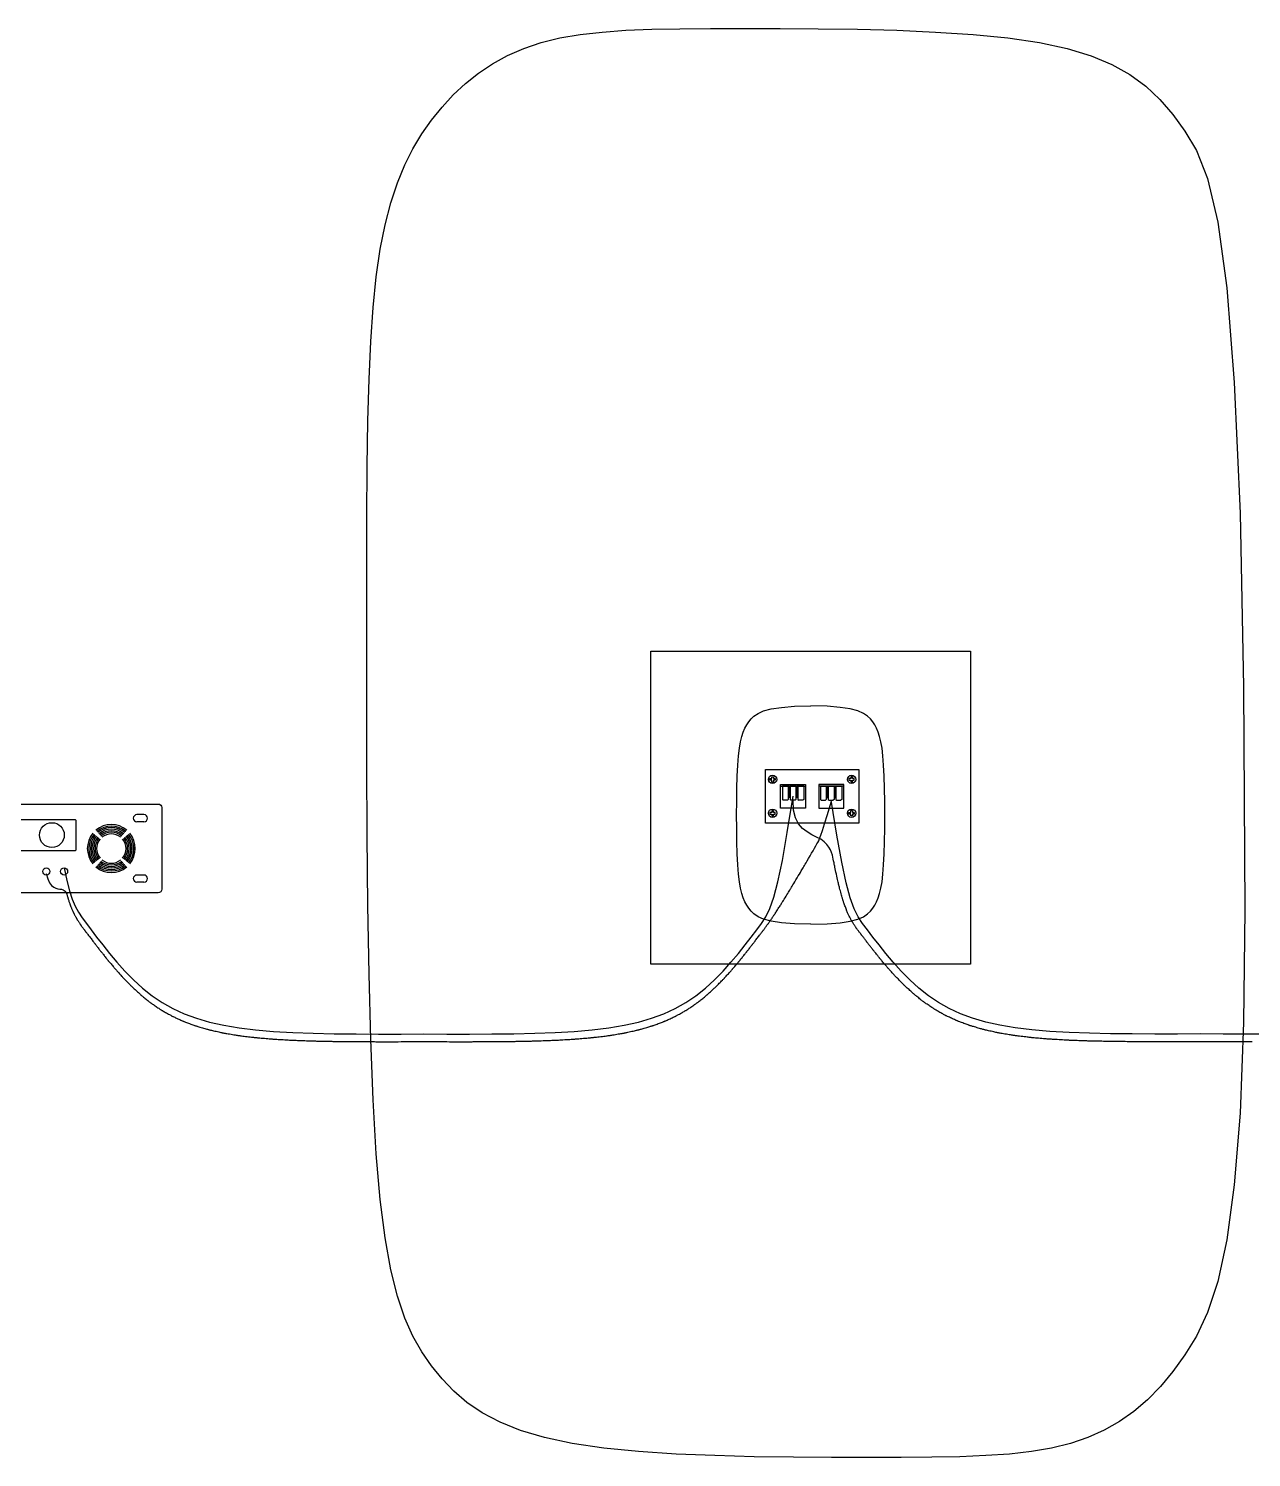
# Model space of a CAD drawing. Header units: millimetres. Extents: x -5041 to 86409, y -5695 to 67109.
# Drawn here: x 27779 to 45920, y 45908 to 67106 of the extents above; entities that cross this region are included whole.
import ezdxf

# ---------------------------------------------------------------- set-up
doc = ezdxf.new("R2010")
doc.units = ezdxf.units.MM
doc.layers.add('Amplificador Dayton 300', color=190, linetype='Continuous')
doc.layers.add('Line_RIGHT', color=1, linetype='Continuous')

# ---------------------------------------------------------------- blocks, each defined once
blk = doc.blocks.new('amplificador Dayton 300')
at = {"layer": 'Amplificador Dayton 300'}
for p, q in [((-203.7, 648.8), (-203.7, 608.8)), ((-163.7, 648.8), (-163.7, 608.8)), ((136.3, 648.8), (136.3, 608.8)), ((176.3, 648.8), (176.3, 608.8)), ((-203.7, -651.2), (-203.7, -611.2)), ((-163.7, -651.2), (-163.7, -611.2)), ((136.3, -651.2), (136.3, -611.2)), ((176.3, -651.2), (176.3, -611.2))]:
    blk.add_line(p, q, dxfattribs=at)
for points in [[(-243.7, 748.8), (216.3, 748.8, -0.414214), (236.3, 728.8), (236.3, -731.2, -0.414214), (216.3, -751.2), (-243.7, -751.2, -0.414214), (-263.7, -731.2), (-263.7, 728.8, -0.414214)], [(-170, 265.7), (-7.1, 265.7, -0.414214), (0, 258.6), (0, -258.6, -0.414214), (-7.1, -265.7), (-170, -265.7, -0.414214), (-177.1, -258.6), (-177.1, 258.6, -0.414214)]]:
    blk.add_lwpolyline(points, format="xyb", close=True, dxfattribs=at)
for centre, radius in [((-88.6, 130), 70), ((116.3, 198.8), 20), ((116.3, 98.8), 20), ((-88.6, -130), 70), ((116.3, -101.2), 20), ((116.3, -201.2), 20)]:
    blk.add_circle(centre, radius, dxfattribs=at)
for centre, radius, start, end in [((-183.7, 648.8), 20, 0, 180), ((156.3, 648.8), 20, 0, 180), ((-183.7, 608.8), 20, 180, 0), ((-12.8, 464.9), 135.2, 50, 130), ((-12.8, 464.9), 126.4, 50, 130), ((-12.8, 464.9), 117.7, 50, 130), ((-12.8, 464.9), 109, 50, 130), ((-12.8, 464.9), 100.3, 50, 130), ((156.3, 608.8), 20, 180, 0), ((-12.8, 464.9), 135.2, 140, 220), ((-12.8, 464.9), 126.4, 140, 220), ((-12.8, 464.9), 117.7, 140, 220), ((-12.8, 464.9), 109, 140, 220), ((-12.8, 464.9), 100.3, 140, 220), ((-12.8, 464.9), 91.6, 140, 220), ((-12.8, 464.9), 82.9, 140, 220), ((-12.8, 464.9), 91.6, 50, 130), ((-12.8, 464.9), 82.9, 50, 130), ((-12.8, 464.9), 82.9, 320, 40), ((-12.8, 464.9), 91.6, 320, 40), ((-12.8, 464.9), 100.3, 320, 40), ((-12.8, 464.9), 109, 320, 40), ((-12.8, 464.9), 117.7, 320, 40), ((-12.8, 464.9), 126.4, 320, 40), ((-12.8, 464.9), 135.2, 320, 40), ((-12.8, 464.9), 135.2, 230, 310), ((-12.8, 464.9), 126.4, 230, 310), ((-12.8, 464.9), 117.7, 230, 310), ((-12.8, 464.9), 109, 230, 310), ((-12.8, 464.9), 100.3, 230, 310), ((-12.8, 464.9), 91.6, 230, 310), ((-12.8, 464.9), 82.9, 230, 310), ((-12.8, -467.4), 135.2, 140, 220), ((-12.8, -467.4), 126.4, 140, 220), ((-12.8, -467.4), 117.7, 140, 220), ((-12.8, -467.4), 109, 140, 220), ((-12.8, -467.4), 135.2, 50, 130), ((-12.8, -467.4), 126.4, 50, 130), ((-12.8, -467.4), 117.7, 50, 130), ((-12.8, -467.4), 109, 50, 130), ((-12.8, -467.4), 100.3, 50, 130), ((-12.8, -467.4), 91.6, 50, 130), ((-12.8, -467.4), 82.9, 50, 130), ((-12.8, -467.4), 109, 320, 40), ((-12.8, -467.4), 117.7, 320, 40), ((-12.8, -467.4), 126.4, 320, 40), ((-12.8, -467.4), 135.2, 320, 40), ((-12.8, -467.4), 100.3, 140, 220), ((-12.8, -467.4), 91.6, 140, 220), ((-12.8, -467.4), 82.9, 140, 220), ((-12.8, -467.4), 82.9, 320, 40), ((-12.8, -467.4), 91.6, 320, 40), ((-12.8, -467.4), 100.3, 320, 40), ((-12.8, -467.4), 117.7, 230, 310), ((-12.8, -467.4), 109, 230, 310), ((-12.8, -467.4), 100.3, 230, 310), ((-12.8, -467.4), 91.6, 230, 310), ((-12.8, -467.4), 82.9, 230, 310), ((-183.7, -611.2), 20, 0, 180), ((-12.8, -467.4), 135.2, 230, 310), ((-12.8, -467.4), 126.4, 230, 310), ((156.3, -611.2), 20, 0, 180), ((-183.7, -651.2), 20, 180, 0), ((156.3, -651.2), 20, 180, 0)]:
    blk.add_arc(centre, radius, start, end, dxfattribs=at)
blk = doc.blocks.new('ligadores- FIJI 6')
for p, q in [((-136.6, 159.6), (-28.4, 159.6)), ((-103.1, 159.6), (-128.2, 159.6)), ((-128.2, 159.6), (-128.2, 101.4)), ((-103.1, 159.6), (-103.1, 101.4)), ((-101.9, 159.6), (-101.9, 110.9)), ((-97, 159.6), (-101.9, 159.6)), ((-97, 159.6), (-97, 110.9)), ((-70, 159.6), (-95, 159.6)), ((-95, 159.6), (-95, 101.4)), ((-70, 159.6), (-70, 101.4)), ((-68, 159.6), (-68, 110.9)), ((-63, 159.6), (-68, 159.6)), ((-63, 159.6), (-63, 110.9)), ((-36, 159.6), (-61, 159.6)), ((-61, 159.6), (-61, 101.4)), ((-36, 159.6), (-36, 101.4)), ((136.6, 159.6), (28.4, 159.6)), ((36, 159.6), (61, 159.6)), ((36, 159.6), (36, 101.4)), ((61, 159.6), (61, 101.4)), ((63, 159.6), (63, 110.9)), ((63, 159.6), (68, 159.6)), ((68, 159.6), (68, 110.9)), ((70, 159.6), (95, 159.6)), ((70, 159.6), (70, 101.4)), ((95, 159.6), (95, 101.4)), ((97, 159.6), (97, 110.9)), ((97, 159.6), (101.9, 159.6)), ((101.9, 159.6), (101.9, 110.9)), ((103.1, 159.6), (128.2, 159.6)), ((103.1, 159.6), (103.1, 101.4)), ((128.2, 159.6), (128.2, 101.4)), ((-128.2, 101.4), (-124.4, 99)), ((-106.9, 99), (-124.4, 99)), ((-103.1, 101.4), (-106.9, 99)), ((-101.9, 110.9), (-101.2, 110.1)), ((-97.7, 110.1), (-101.2, 110.1)), ((-97, 110.9), (-97.7, 110.1)), ((-95, 101.4), (-91.3, 99)), ((-73.7, 99), (-91.3, 99)), ((-70, 101.4), (-73.7, 99)), ((-68, 110.9), (-67.3, 110.1)), ((-63.8, 110.1), (-67.3, 110.1)), ((-63, 110.9), (-63.8, 110.1)), ((-61, 101.4), (-57.3, 99)), ((-39.8, 99), (-57.3, 99)), ((-36, 101.4), (-39.8, 99)), ((36, 101.4), (39.8, 99)), ((39.8, 99), (57.3, 99)), ((61, 101.4), (57.3, 99)), ((63, 110.9), (63.8, 110.1)), ((63.8, 110.1), (67.3, 110.1)), ((68, 110.9), (67.3, 110.1)), ((70, 101.4), (73.7, 99)), ((73.7, 99), (91.3, 99)), ((95, 101.4), (91.3, 99)), ((97, 110.9), (97.7, 110.1)), ((97.7, 110.1), (101.2, 110.1)), ((101.9, 110.9), (101.2, 110.1)), ((103.1, 101.4), (106.9, 99)), ((106.9, 99), (124.4, 99)), ((128.2, 101.4), (124.4, 99))]:
    blk.add_line(p, q)
for points in [[(-201.7, 231.2), (201.7, 231.2), (201.7, 0), (-201.7, 0)], [(-136.6, 166.1), (-28.4, 166.1), (-28.4, 65.1), (-136.6, 65.1)], [(136.6, 166.1), (28.4, 166.1), (28.4, 65.1), (136.6, 65.1)]]:
    blk.add_lwpolyline(points, close=True)
for points in [[(-174.5, 184.9), (-182.1, 184.9), (-182.1, 192.5), (-174.5, 192.5)], [(-174.5, 192.5), (-174.5, 200.1), (-166.9, 200.1), (-166.9, 192.5)], [(-166.9, 192.5), (-159.4, 192.5), (-159.4, 184.9), (-166.9, 184.9)], [(166.9, 192.5), (159.4, 192.5), (159.4, 184.9), (166.9, 184.9)], [(174.5, 192.5), (174.5, 200.1), (166.9, 200.1), (166.9, 192.5)], [(174.5, 184.9), (182.1, 184.9), (182.1, 192.5), (174.5, 192.5)], [(-166.9, 184.9), (-166.9, 177.4), (-174.5, 177.4), (-174.5, 184.9)], [(166.9, 184.9), (166.9, 177.4), (174.5, 177.4), (174.5, 184.9)], [(-174.5, 46.3), (-182.1, 46.3), (-182.1, 38.7), (-174.5, 38.7)], [(-166.9, 46.3), (-166.9, 53.8), (-174.5, 53.8), (-174.5, 46.3)], [(-174.5, 38.7), (-174.5, 31.2), (-166.9, 31.2), (-166.9, 38.7)], [(-166.9, 38.7), (-159.4, 38.7), (-159.4, 46.3), (-166.9, 46.3)], [(166.9, 38.7), (159.4, 38.7), (159.4, 46.3), (166.9, 46.3)], [(166.9, 46.3), (166.9, 53.8), (174.5, 53.8), (174.5, 46.3)], [(174.5, 38.7), (174.5, 31.2), (166.9, 31.2), (166.9, 38.7)], [(174.5, 46.3), (182.1, 46.3), (182.1, 38.7), (174.5, 38.7)]]:
    blk.add_lwpolyline(points)
for centre in [(-170.7, 188.7), (170.7, 188.7), (-170.7, 42.5), (170.7, 42.5)]:
    blk.add_circle(centre, 17.9)
blk = doc.blocks.new('Fiji 6- costas')
for points in [[(6421, -2079), (6402, -3754), (6348, -5100), (6263, -6160), (6151, -6977), (6018, -7595), (5867, -8056), (5703, -8405), (5530, -8685), (5352, -8932), (5168, -9153), (4976, -9350), (4774, -9523), (4560, -9674), (4333, -9803), (4091, -9910), (3832, -9998), (3554, -10066), (3254, -10118), (2929, -10155), (2576, -10179), (2192, -10194), (1774, -10202), (1319, -10205), (824, -10205), (289, -10205), (-276, -10202), (-858, -10194), (-1443, -10179), (-2019, -10155), (-2573, -10118), (-3090, -10066), (-3559, -9998), (-3970, -9911), (-4325, -9805), (-4630, -9682), (-4893, -9543), (-5120, -9389), (-5317, -9221), (-5489, -9040), (-5645, -8847), (-5789, -8640), (-5921, -8408), (-6043, -8137), (-6152, -7813), (-6249, -7421), (-6334, -6948), (-6406, -6378), (-6466, -5699), (-6512, -4902), (-6547, -4005), (-6572, -3035), (-6589, -2016), (-6599, -974), (-6605, 67), (-6607, 1081), (-6607, 2042), (-6607, 2932), (-6605, 3747), (-6599, 4493), (-6589, 5174), (-6572, 5792), (-6547, 6351), (-6512, 6856), (-6466, 7311), (-6406, 7718), (-6334, 8083), (-6249, 8410), (-6152, 8704), (-6043, 8969), (-5921, 9209), (-5789, 9429), (-5645, 9634), (-5490, 9828), (-5324, 10009), (-5144, 10177), (-4951, 10331), (-4742, 10470), (-4518, 10593), (-4277, 10699), (-4018, 10786), (-3740, 10854), (-3439, 10906), (-3114, 10942), (-2761, 10967), (-2377, 10982), (-1960, 10990), (-1505, 10992), (-1010, 10993), (-475, 10992), (90, 10990), (672, 10982), (1257, 10967), (1833, 10942), (2387, 10906), (2905, 10854), (3374, 10786), (3784, 10698), (4140, 10591), (4448, 10462), (4716, 10311), (4951, 10138), (5160, 9941), (5351, 9719), (5530, 9473), (5703, 9184), (5867, 8767), (6018, 8122), (6151, 7147), (6263, 5740), (6348, 3802), (6402, 1229), (6421, -2079)], [(-20, -2292), (-263, -2287), (-456, -2272), (-606, -2249), (-719, -2219), (-802, -2183), (-862, -2143), (-906, -2100), (-940, -2055), (-970, -2010), (-997, -1961), (-1021, -1905), (-1043, -1839), (-1061, -1761), (-1077, -1665), (-1090, -1551), (-1101, -1413), (-1110, -1251), (-1116, -1070), (-1119, -875), (-1121, -674), (-1119, -474), (-1116, -279), (-1110, -98), (-1101, 64), (-1090, 202), (-1077, 317), (-1061, 412), (-1043, 490), (-1021, 556), (-997, 612), (-970, 661), (-940, 706), (-906, 751), (-862, 794), (-802, 834), (-719, 870), (-606, 900), (-456, 923), (-263, 938), (-20, 943)], [(-20, -2292), (223, -2287), (416, -2272), (565, -2249), (678, -2219), (762, -2183), (822, -2143), (866, -2100), (900, -2055), (930, -2010), (957, -1961), (981, -1905), (1002, -1839), (1021, -1761), (1037, -1665), (1050, -1551), (1061, -1413), (1069, -1251), (1075, -1070), (1079, -875), (1080, -674), (1079, -474), (1075, -279), (1069, -98), (1061, 64), (1050, 202), (1037, 317), (1021, 412), (1002, 490), (981, 556), (957, 612), (930, 661), (900, 706), (866, 751), (822, 794), (762, 834), (678, 870), (565, 900), (416, 923), (223, 938), (-20, 943)]]:
    blk.add_lwpolyline(points)
blk.add_lwpolyline([(-2391, 1756), (2351, 1756), (2351, -2885), (-2391, -2885)], close=True)
at = {"xscale": 3.433652804033575, "yscale": 3.433652804033575, "zscale": 3.433652804033575}
blk.add_blockref('ligadores- FIJI 6', (0, -794), dxfattribs=at)

msp = doc.modelspace()

# ---------------------------------------------------------------- linework, layer by layer
at = {"layer": 'Line_RIGHT', "lineweight": 30}
msp.add_lwpolyline([(28042.276, 54573.068), (28064.8, 54492.359), (28091.501, 54433.571), (28121.126, 54393.065), (28152.419, 54367.2), (28184.125, 54352.338), (28214.989, 54344.837), (28243.757, 54341.058), (28269.174, 54337.361), (28290.278, 54330.837), (28307.276, 54321.494), (28320.669, 54310.073), (28330.957, 54297.313), (28338.639, 54283.953), (28344.216, 54270.734), (28348.189, 54258.395), (28351.058, 54247.676), (28353.264, 54239.104), (28355.021, 54232.356), (28356.483, 54226.896), (28357.804, 54222.191), (28359.139, 54217.704), (28360.643, 54212.9), (28362.47, 54207.245), (28364.775, 54200.203), (28367.66, 54191.407), (28371.019, 54181.169), (28374.697, 54169.969), (28378.534, 54158.285), (28382.373, 54146.598), (28386.058, 54135.387), (28389.43, 54125.131), (28392.332, 54116.312), (28394.661, 54109.255), (28396.525, 54103.675), (28398.088, 54099.133), (28399.513, 54095.193), (28400.963, 54091.415), (28402.601, 54087.361), (28404.59, 54082.594), (28407.094, 54076.674), (28410.22, 54069.303), (28413.855, 54060.739), (28417.83, 54051.379), (28421.975, 54041.621), (28426.124, 54031.862), (28430.105, 54022.499), (28433.752, 54013.93), (28436.895, 54006.551), (28439.422, 54000.632), (28441.455, 53995.932), (28443.168, 53992.078), (28444.741, 53988.701), (28446.35, 53985.431), (28448.172, 53981.896), (28450.385, 53977.727), (28453.166, 53972.553), (28456.63, 53966.124), (28460.654, 53958.663), (28465.05, 53950.516), (28469.633, 53942.027), (28474.217, 53933.541), (28478.615, 53925.402), (28482.641, 53917.955), (28486.109, 53911.544), (28488.898, 53906.401), (28491.14, 53902.307), (28493.034, 53898.928), (28494.777, 53895.931), (28496.568, 53892.985), (28498.603, 53889.757), (28501.081, 53885.914), (28504.2, 53881.123), (28508.088, 53875.161), (28512.605, 53868.241), (28517.54, 53860.683), (28522.683, 53852.81), (28527.823, 53844.942), (28532.75, 53837.402), (28537.255, 53830.511), (28541.126, 53824.589), (28544.227, 53819.852), (28546.711, 53816.083), (28548.801, 53812.956), (28550.725, 53810.148), (28552.706, 53807.334), (28554.972, 53804.19), (28557.746, 53800.391), (28561.255, 53795.614), (28565.645, 53789.642), (28570.754, 53782.694), (28576.341, 53775.097), (28582.164, 53767.179), (28587.983, 53759.268), (28593.558, 53751.691), (28598.646, 53744.775), (28603.006, 53738.847), (28606.483, 53734.124), (28609.25, 53730.372), (28611.568, 53727.248), (28613.696, 53724.406), (28615.893, 53721.503), (28618.418, 53718.193), (28621.531, 53714.133), (28625.492, 53708.977), (28630.495, 53702.465), (28636.486, 53694.668), (28643.346, 53685.738), (28650.956, 53675.831), (28659.197, 53665.1), (28667.951, 53653.699), (28677.098, 53641.782), (28686.519, 53629.504), (28696.087, 53617.03), (28705.633, 53604.58), (28714.979, 53592.388), (28723.948, 53580.686), (28732.361, 53569.706), (28740.042, 53559.682), (28746.811, 53550.846), (28752.492, 53543.43), (28756.992, 53537.556), (28760.562, 53532.899), (28763.536, 53529.024), (28766.253, 53525.493), (28769.046, 53521.872), (28772.253, 53517.725), (28776.209, 53512.614), (28781.25, 53506.105), (28787.597, 53497.91), (28795.011, 53488.338), (28803.135, 53477.849), (28811.616, 53466.899), (28820.098, 53455.947), (28828.226, 53445.452), (28835.647, 53435.871), (28842.004, 53427.664), (28847.064, 53421.132), (28851.079, 53415.958), (28854.423, 53411.667), (28857.467, 53407.787), (28860.585, 53403.844), (28864.15, 53399.364), (28868.536, 53393.873), (28874.115, 53386.898), (28881.132, 53378.126), (28889.325, 53367.886), (28898.302, 53356.666), (28907.671, 53344.955), (28917.041, 53333.243), (28926.022, 53322.018), (28934.221, 53311.77), (28941.248, 53302.988), (28946.845, 53295.996), (28951.286, 53290.46), (28954.982, 53285.884), (28958.339, 53281.77), (28961.768, 53277.62), (28965.676, 53272.937), (28970.472, 53267.222), (28976.566, 53259.978), (28984.226, 53250.875), (28993.165, 53240.252), (29002.957, 53228.615), (29013.178, 53216.471), (29023.399, 53204.325), (29033.196, 53192.684), (29042.142, 53182.054), (29049.812, 53172.941), (29055.924, 53165.684), (29060.775, 53159.942), (29064.809, 53155.207), (29068.468, 53150.972), (29072.196, 53146.729), (29076.433, 53141.968), (29081.624, 53136.184), (29088.21, 53128.866), (29096.485, 53119.677), (29106.138, 53108.957), (29116.712, 53097.216), (29127.747, 53084.964), (29138.783, 53072.71), (29149.362, 53060.965), (29159.024, 53050.238), (29167.31, 53041.04), (29173.916, 53033.711), (29179.162, 53027.915), (29183.524, 53023.148), (29187.475, 53018.904), (29191.49, 53014.68), (29196.046, 53009.969), (29201.616, 53004.267), (29208.675, 52997.069), (29217.538, 52988.038), (29227.875, 52977.506), (29239.196, 52965.974), (29251.009, 52953.94), (29262.824, 52941.904), (29274.15, 52930.368), (29284.497, 52919.829), (29293.375, 52910.789), (29300.457, 52903.582), (29306.085, 52897.886), (29310.764, 52893.211), (29314.998, 52889.071), (29319.294, 52884.977), (29324.157, 52880.441), (29330.093, 52874.975), (29337.607, 52868.091), (29347.034, 52859.462), (29358.024, 52849.403), (29370.057, 52838.391), (29382.613, 52826.901), (29395.171, 52815.41), (29407.212, 52804.394), (29418.215, 52794.329), (29427.66, 52785.692), (29435.202, 52778.801), (29441.199, 52773.357), (29446.187, 52768.901), (29450.699, 52764.976), (29455.269, 52761.125), (29460.432, 52756.889), (29466.722, 52751.812), (29474.673, 52745.437), (29484.639, 52737.454), (29496.252, 52728.153), (29508.965, 52717.975), (29522.229, 52707.356), (29535.496, 52696.736), (29548.217, 52686.555), (29559.845, 52677.251), (29569.832, 52669.262), (29577.814, 52662.886), (29584.168, 52657.849), (29589.456, 52653.738), (29594.241, 52650.137), (29599.084, 52646.631), (29604.546, 52642.806), (29611.191, 52638.246), (29619.58, 52632.538), (29630.084, 52625.4), (29642.319, 52617.088), (29655.707, 52607.996), (29669.673, 52598.512), (29683.641, 52589.03), (29697.034, 52579.939), (29709.276, 52571.631), (29719.792, 52564.498), (29728.201, 52558.803), (29734.899, 52554.306), (29740.481, 52550.639), (29745.538, 52547.435), (29750.664, 52544.327), (29756.451, 52540.947), (29763.493, 52536.928), (29772.382, 52531.901), (29783.511, 52525.619), (29796.469, 52518.307), (29810.648, 52510.308), (29825.438, 52501.967), (29840.228, 52493.627), (29854.408, 52485.632), (29867.37, 52478.327), (29878.502, 52472.055), (29887.402, 52467.049), (29894.494, 52463.098), (29900.407, 52459.881), (29905.772, 52457.076), (29911.219, 52454.362), (29917.378, 52451.415), (29924.879, 52447.916), (29934.354, 52443.541), (29946.217, 52438.073), (29960.033, 52431.708), (29975.15, 52424.746), (29990.918, 52417.485), (30006.685, 52410.227), (30021.801, 52403.269), (30035.616, 52396.913), (30047.477, 52391.457), (30056.957, 52387.104), (30064.507, 52383.673), (30070.804, 52380.885), (30076.521, 52378.46), (30082.333, 52376.12), (30088.916, 52373.586), (30096.943, 52370.579), (30107.089, 52366.821), (30119.801, 52362.122), (30134.608, 52356.651), (30150.812, 52350.665), (30167.713, 52344.423), (30184.614, 52338.183), (30200.814, 52332.202), (30215.616, 52326.739), (30228.321, 52322.052), (30238.467, 52318.315), (30246.544, 52315.374), (30253.276, 52312.989), (30259.392, 52310.923), (30265.615, 52308.936), (30272.674, 52306.79), (30281.294, 52304.246), (30292.201, 52301.067), (30305.874, 52297.089), (30321.807, 52292.456), (30339.247, 52287.386), (30357.438, 52282.099), (30375.628, 52276.813), (30393.063, 52271.747), (30408.989, 52267.121), (30422.652, 52263.154), (30433.555, 52259.994), (30442.226, 52257.511), (30449.451, 52255.503), (30456.012, 52253.771), (30462.696, 52252.113), (30470.286, 52250.328), (30479.567, 52248.216), (30491.324, 52245.576), (30506.075, 52242.271), (30523.271, 52238.419), (30542.095, 52234.203), (30561.734, 52229.806), (30581.371, 52225.411), (30600.191, 52221.198), (30617.377, 52217.352), (30632.116, 52214.055), (30643.868, 52211.432), (30653.206, 52209.373), (30660.98, 52207.715), (30668.039, 52206.292), (30675.234, 52204.938), (30683.414, 52203.486), (30693.428, 52201.773), (30706.128, 52199.632), (30722.073, 52196.949), (30740.668, 52193.822), (30761.03, 52190.399), (30782.273, 52186.828), (30803.516, 52183.257), (30823.872, 52179.836), (30842.458, 52176.714), (30858.39, 52174.037), (30871.085, 52171.909), (30881.164, 52170.243), (30889.548, 52168.907), (30897.159, 52167.767), (30904.918, 52166.691), (30913.748, 52165.545), (30924.57, 52164.198), (30938.306, 52162.515), (30955.563, 52160.406), (30975.697, 52157.946), (30997.747, 52155.253), (31020.755, 52152.443), (31043.761, 52149.634), (31065.806, 52146.942), (31085.93, 52144.486), (31103.175, 52142.381), (31116.907, 52140.709), (31127.799, 52139.403), (31136.849, 52138.36), (31145.057, 52137.478), (31153.422, 52136.654), (31162.941, 52135.785), (31174.615, 52134.769), (31189.442, 52133.501), (31208.08, 52131.912), (31229.833, 52130.058), (31253.66, 52128.028), (31278.524, 52125.91), (31303.385, 52123.792), (31327.207, 52121.762), (31348.95, 52119.911), (31367.575, 52118.325), (31382.397, 52117.065), (31394.138, 52116.084), (31403.872, 52115.305), (31412.673, 52114.652), (31421.616, 52114.05), (31431.775, 52113.421), (31444.225, 52112.691), (31460.039, 52111.782), (31479.928, 52110.643), (31503.146, 52109.314), (31528.583, 52107.858), (31555.128, 52106.339), (31581.672, 52104.82), (31607.104, 52103.364), (31630.314, 52102.036), (31650.193, 52100.899), (31666.004, 52099.996), (31678.514, 52099.295), (31688.864, 52098.742), (31698.194, 52098.284), (31707.646, 52097.868), (31718.361, 52097.441), (31731.478, 52096.95), (31748.14, 52096.341), (31769.101, 52095.578), (31793.576, 52094.688), (31820.393, 52093.712), (31848.38, 52092.694), (31876.366, 52091.676), (31903.179, 52090.7), (31927.648, 52089.81), (31948.601, 52089.048), (31965.261, 52088.444), (31978.431, 52087.976), (31989.307, 52087.611), (31999.088, 52087.313), (32008.97, 52087.049), (32020.15, 52086.785), (32033.826, 52086.486), (32051.195, 52086.119), (32073.051, 52085.658), (32098.573, 52085.121), (32126.54, 52084.532), (32155.729, 52083.917), (32184.917, 52083.302), (32212.881, 52082.713), (32238.399, 52082.176), (32260.247, 52081.716), (32277.615, 52081.352), (32291.334, 52081.071), (32302.647, 52080.855), (32312.798, 52080.683), (32323.03, 52080.537), (32334.586, 52080.398), (32348.71, 52080.246), (32366.644, 52080.061), (32389.215, 52079.83), (32415.575, 52079.56), (32444.463, 52079.264), (32474.613, 52078.955), (32504.762, 52078.647), (32533.647, 52078.351), (32560.003, 52078.081), (32582.568, 52077.85), (32600.501, 52077.668), (32614.657, 52077.528), (32626.316, 52077.423), (32636.756, 52077.344), (32647.257, 52077.283), (32659.098, 52077.231), (32673.558, 52077.178), (32691.916, 52077.118), (32715.022, 52077.043), (32742.011, 52076.956), (32771.588, 52076.86), (32802.458, 52076.76), (32833.328, 52076.66), (32862.903, 52076.564), (32889.888, 52076.477), (32912.988, 52076.402), (32931.344, 52076.343), (32945.825, 52076.299), (32957.738, 52076.268), (32968.386, 52076.248), (32979.075, 52076.238), (32991.109, 52076.235), (33005.793, 52076.237), (33024.432, 52076.244), (33048.004, 52076.252), (33076.183, 52076.263), (33108.318, 52076.275), (33143.754, 52076.29), (33181.841, 52076.307), (33221.925, 52076.326), (33263.354, 52076.347), (33305.476, 52076.37), (33347.746, 52076.396), (33390.052, 52076.423), (33432.388, 52076.449), (33474.749, 52076.474), (33517.129, 52076.495), (33559.525, 52076.512), (33601.931, 52076.523), (33644.342, 52076.527), (33686.752, 52076.523), (33729.158, 52076.512), (33771.553, 52076.495), (33813.933, 52076.474), (33856.293, 52076.449), (33898.628, 52076.423), (33940.933, 52076.396), (33983.203, 52076.37), (34025.326, 52076.347), (34066.755, 52076.326), (34106.84, 52076.307), (34144.928, 52076.29), (34180.365, 52076.275), (34212.501, 52076.263), (34240.681, 52076.252), (34264.254, 52076.244), (34282.894, 52076.237), (34297.578, 52076.235), (34309.613, 52076.238), (34320.302, 52076.248), (34330.95, 52076.268), (34342.862, 52076.299), (34357.344, 52076.343), (34375.699, 52076.402), (34398.8, 52076.477), (34425.785, 52076.564), (34455.36, 52076.66), (34486.23, 52076.76), (34517.1, 52076.86), (34546.677, 52076.956), (34573.666, 52077.043), (34596.772, 52077.118), (34615.13, 52077.178), (34629.59, 52077.231), (34641.431, 52077.283), (34651.932, 52077.344), (34662.372, 52077.423), (34674.031, 52077.528), (34688.187, 52077.668), (34706.12, 52077.85), (34728.685, 52078.081), (34755.041, 52078.351), (34783.926, 52078.647), (34814.075, 52078.955), (34844.225, 52079.264), (34873.112, 52079.56), (34899.473, 52079.83), (34922.044, 52080.061), (34939.978, 52080.246), (34954.102, 52080.398), (34965.658, 52080.537), (34975.89, 52080.683), (34986.041, 52080.855), (34997.354, 52081.071), (35011.073, 52081.352), (35028.44, 52081.716), (35050.289, 52082.176), (35075.807, 52082.713), (35103.771, 52083.302), (35132.959, 52083.917), (35162.148, 52084.532), (35190.115, 52085.121), (35215.637, 52085.658), (35237.493, 52086.119), (35254.862, 52086.486), (35268.537, 52086.785), (35279.718, 52087.049), (35289.6, 52087.313), (35299.381, 52087.611), (35310.257, 52087.976), (35323.427, 52088.444), (35340.087, 52089.048), (35361.04, 52089.81), (35385.509, 52090.7), (35412.322, 52091.676), (35440.308, 52092.694), (35468.295, 52093.712), (35495.112, 52094.688), (35519.587, 52095.578), (35540.548, 52096.341), (35557.21, 52096.95), (35570.327, 52097.441), (35581.042, 52097.868), (35590.493, 52098.284), (35599.824, 52098.742), (35610.174, 52099.295), (35622.684, 52099.996), (35638.495, 52100.899), (35658.373, 52102.036), (35681.584, 52103.364), (35707.016, 52104.82), (35733.56, 52106.339), (35760.105, 52107.858), (35785.542, 52109.314), (35808.76, 52110.643), (35828.649, 52111.782), (35844.463, 52112.691), (35856.913, 52113.421), (35867.072, 52114.05), (35876.015, 52114.652), (35884.816, 52115.305), (35894.55, 52116.084), (35906.291, 52117.065), (35921.113, 52118.325), (35939.738, 52119.911), (35961.481, 52121.762), (35985.303, 52123.792), (36010.164, 52125.91), (36035.028, 52128.028), (36058.855, 52130.058), (36080.608, 52131.912), (36099.246, 52133.501), (36114.073, 52134.769), (36125.747, 52135.785), (36135.266, 52136.654), (36143.631, 52137.478), (36151.839, 52138.36), (36160.889, 52139.403), (36171.781, 52140.709), (36185.513, 52142.381), (36202.758, 52144.486), (36222.882, 52146.942), (36244.927, 52149.634), (36267.933, 52152.443), (36290.941, 52155.253), (36312.991, 52157.946), (36333.125, 52160.406), (36350.382, 52162.515), (36364.118, 52164.198), (36374.94, 52165.545), (36383.77, 52166.691), (36391.529, 52167.767), (36399.14, 52168.907), (36407.524, 52170.243), (36417.603, 52171.909), (36430.298, 52174.037), (36446.23, 52176.714), (36464.816, 52179.836), (36485.172, 52183.257), (36506.414, 52186.828), (36527.658, 52190.399), (36548.02, 52193.822), (36566.615, 52196.949), (36582.56, 52199.632), (36595.26, 52201.773), (36605.274, 52203.486), (36613.454, 52204.938), (36620.649, 52206.292), (36627.708, 52207.715), (36635.482, 52209.373), (36644.82, 52211.432), (36656.572, 52214.055), (36671.311, 52217.352), (36688.497, 52221.198), (36707.317, 52225.411), (36726.954, 52229.806), (36746.592, 52234.203), (36765.417, 52238.419), (36782.613, 52242.271), (36797.364, 52245.576), (36809.121, 52248.216), (36818.402, 52250.328), (36825.992, 52252.113), (36832.676, 52253.771), (36839.237, 52255.503), (36846.462, 52257.511), (36855.133, 52259.994), (36866.036, 52263.154), (36879.699, 52267.121), (36895.625, 52271.747), (36913.06, 52276.813), (36931.25, 52282.099), (36949.441, 52287.386), (36966.88, 52292.456), (36982.814, 52297.089), (36996.487, 52301.067), (37007.394, 52304.246), (37016.014, 52306.79), (37023.073, 52308.936), (37029.296, 52310.923), (37035.411, 52312.989), (37042.144, 52315.374), (37050.221, 52318.315), (37060.367, 52322.052), (37073.072, 52326.739), (37087.874, 52332.202), (37104.074, 52338.183), (37120.975, 52344.423), (37137.876, 52350.665), (37154.08, 52356.651), (37168.887, 52362.122), (37181.599, 52366.821), (37191.745, 52370.579), (37199.772, 52373.586), (37206.355, 52376.12), (37212.167, 52378.46), (37217.884, 52380.885), (37224.181, 52383.673), (37231.731, 52387.104), (37241.211, 52391.457), (37253.072, 52396.913), (37266.887, 52403.269), (37282.003, 52410.227), (37297.77, 52417.485), (37313.538, 52424.746), (37328.655, 52431.708), (37342.471, 52438.073), (37354.334, 52443.541), (37363.809, 52447.916), (37371.31, 52451.415), (37377.469, 52454.362), (37382.916, 52457.076), (37388.281, 52459.881), (37394.194, 52463.098), (37401.286, 52467.049), (37410.186, 52472.055), (37421.318, 52478.327), (37434.28, 52485.632), (37448.46, 52493.627), (37463.25, 52501.967), (37478.04, 52510.308), (37492.219, 52518.307), (37505.177, 52525.619), (37516.306, 52531.901), (37525.195, 52536.928), (37532.237, 52540.947), (37538.024, 52544.327), (37543.15, 52547.435), (37548.207, 52550.639), (37553.789, 52554.306), (37560.487, 52558.803), (37568.896, 52564.498), (37579.412, 52571.631), (37591.654, 52579.939), (37605.047, 52589.03), (37619.015, 52598.512), (37632.981, 52607.996), (37646.369, 52617.088), (37658.604, 52625.4), (37669.108, 52632.538), (37677.497, 52638.246), (37684.142, 52642.806), (37689.604, 52646.631), (37694.447, 52650.137), (37699.231, 52653.738), (37704.52, 52657.849), (37710.874, 52662.886), (37718.856, 52669.262), (37728.843, 52677.251), (37740.471, 52686.555), (37753.192, 52696.736), (37766.459, 52707.356), (37779.723, 52717.975), (37792.435, 52728.153), (37804.049, 52737.454), (37814.015, 52745.437), (37821.966, 52751.812), (37828.256, 52756.889), (37833.419, 52761.125), (37837.989, 52764.976), (37842.501, 52768.901), (37847.489, 52773.357), (37853.486, 52778.801), (37861.028, 52785.692), (37870.473, 52794.329), (37881.476, 52804.394), (37893.516, 52815.41), (37906.075, 52826.901), (37918.631, 52838.391), (37930.664, 52849.403), (37941.654, 52859.462), (37951.081, 52868.091), (37958.595, 52874.975), (37964.531, 52880.441), (37969.394, 52884.977), (37973.69, 52889.071), (37977.924, 52893.211), (37982.603, 52897.886), (37988.231, 52903.582), (37995.313, 52910.789), (38004.191, 52919.829), (38014.538, 52930.368), (38025.864, 52941.904), (38037.679, 52953.94), (38049.492, 52965.974), (38060.813, 52977.506), (38071.15, 52988.038), (38080.013, 52997.069), (38087.072, 53004.267), (38092.642, 53009.969), (38097.198, 53014.68), (38101.213, 53018.904), (38105.164, 53023.148), (38109.525, 53027.915), (38114.772, 53033.711), (38121.378, 53041.04), (38129.664, 53050.238), (38139.326, 53060.965), (38149.905, 53072.71), (38160.941, 53084.964), (38171.976, 53097.216), (38182.55, 53108.957), (38192.203, 53119.677), (38200.478, 53128.866), (38207.064, 53136.184), (38212.255, 53141.968), (38216.492, 53146.729), (38220.22, 53150.972), (38223.879, 53155.207), (38227.913, 53159.942), (38232.764, 53165.684), (38238.876, 53172.941), (38246.546, 53182.054), (38255.492, 53192.684), (38265.289, 53204.325), (38275.51, 53216.471), (38285.73, 53228.615), (38295.523, 53240.252), (38304.462, 53250.875), (38312.122, 53259.978), (38318.215, 53267.222), (38323.012, 53272.937), (38326.92, 53277.62), (38330.349, 53281.77), (38333.706, 53285.884), (38337.402, 53290.46), (38341.843, 53295.996), (38347.44, 53302.988), (38354.467, 53311.77), (38362.666, 53322.018), (38371.647, 53333.243), (38381.017, 53344.955), (38390.386, 53356.666), (38399.363, 53367.886), (38407.556, 53378.126), (38414.573, 53386.898), (38420.152, 53393.873), (38424.538, 53399.364), (38428.103, 53403.844), (38431.221, 53407.787), (38434.265, 53411.667), (38437.609, 53415.958), (38441.624, 53421.132), (38446.684, 53427.664), (38453.041, 53435.871), (38460.462, 53445.452), (38468.59, 53455.947), (38477.072, 53466.899), (38485.553, 53477.849), (38493.677, 53488.338), (38501.091, 53497.91), (38507.438, 53506.105), (38512.479, 53512.614), (38516.435, 53517.725), (38519.642, 53521.872), (38522.435, 53525.493), (38525.151, 53529.024), (38528.126, 53532.899), (38531.696, 53537.556), (38536.196, 53543.43), (38541.877, 53550.846), (38548.65, 53559.687), (38556.341, 53569.724), (38564.773, 53580.729), (38573.774, 53592.472), (38583.167, 53604.726), (38592.779, 53617.261), (38602.434, 53629.848), (38611.967, 53642.271), (38621.244, 53654.357), (38630.14, 53665.942), (38638.529, 53676.865), (38646.286, 53686.963), (38653.287, 53696.075), (38659.406, 53704.038), (38664.518, 53710.69), (38668.566, 53715.959), (38671.766, 53720.131), (38674.403, 53723.585), (38676.761, 53726.697), (38679.125, 53729.845), (38681.779, 53733.405), (38685.007, 53737.754), (38689.095, 53743.271), (38694.232, 53750.204), (38700.227, 53758.295), (38706.794, 53767.161), (38713.649, 53776.414), (38720.506, 53785.67), (38727.079, 53794.543), (38733.084, 53802.649), (38738.234, 53809.602), (38742.343, 53815.152), (38745.619, 53819.597), (38748.372, 53823.366), (38750.909, 53826.892), (38753.537, 53830.607), (38756.564, 53834.941), (38760.299, 53840.327), (38765.048, 53847.197), (38771.015, 53855.83), (38777.973, 53865.899), (38785.593, 53876.925), (38793.543, 53888.43), (38801.492, 53899.935), (38809.111, 53910.961), (38816.067, 53921.029), (38822.03, 53929.66), (38826.787, 53936.55), (38830.596, 53942.088), (38833.831, 53946.84), (38836.869, 53951.369), (38840.084, 53956.239), (38843.852, 53962.015), (38848.548, 53969.262), (38854.547, 53978.542), (38862.093, 53990.219), (38870.897, 54003.845), (38880.54, 54018.769), (38890.602, 54034.342), (38900.663, 54049.913), (38910.303, 54064.832), (38919.102, 54078.45), (38926.639, 54090.117), (38932.646, 54099.419), (38937.459, 54106.893), (38941.562, 54113.314), (38945.443, 54119.456), (38949.587, 54126.092), (38954.481, 54133.997), (38960.61, 54143.946), (38968.461, 54156.711), (38978.347, 54172.789), (38989.889, 54191.56), (39002.534, 54212.125), (39015.731, 54233.588), (39028.926, 54255.049), (39041.569, 54275.611), (39053.106, 54294.374), (39062.985, 54310.442), (39070.853, 54323.243), (39077.151, 54333.509), (39082.519, 54342.303), (39087.596, 54350.684), (39093.023, 54359.714), (39099.439, 54370.451), (39107.484, 54383.958), (39117.797, 54401.294), (39130.791, 54423.139), (39145.967, 54448.651), (39162.596, 54476.608), (39179.952, 54505.787), (39197.308, 54534.965), (39213.935, 54562.919), (39229.107, 54588.426), (39242.097, 54610.265), (39252.438, 54627.652), (39260.705, 54641.571), (39267.735, 54653.445), (39274.364, 54664.696), (39281.428, 54676.749), (39289.763, 54691.026), (39300.207, 54708.95), (39313.594, 54731.946), (39330.465, 54760.927), (39350.171, 54794.78), (39371.768, 54831.879), (39394.309, 54870.602), (39416.85, 54909.324), (39438.446, 54946.424), (39458.152, 54980.276), (39475.023, 55009.257), (39488.682, 55033.228), (39501.03, 55057.987), (39514.535, 55090.814), (39531.667, 55138.99), (39554.895, 55209.797), (39586.687, 55310.516), (39629.512, 55448.428), (39685.84, 55630.815)], dxfattribs=at)
at = {"layer": 'Line_RIGHT', "color": 7, "lineweight": 30}
for points in [[(28307.05, 54655.691), (28345.869, 54467.732), (28385.069, 54314.93), (28426.063, 54190.106), (28470.266, 54086.08), (28519.091, 53995.673), (28573.953, 53911.705), (28636.267, 53826.998), (28707.447, 53734.371), (28788.604, 53628.425), (28879.642, 53510.882), (28980.161, 53385.24), (29089.762, 53255.001), (29208.046, 53123.664), (29334.612, 52994.73), (29469.063, 52871.7), (29610.997, 52758.074), (29760.367, 52656.655), (29918.528, 52567.461), (30087.186, 52489.81), (30268.046, 52423.024), (30462.814, 52366.423), (30673.198, 52319.326), (30900.901, 52281.053), (31147.631, 52250.925), (31414.376, 52228.201), (31699.263, 52211.896), (31999.698, 52200.967), (32313.091, 52194.367), (32636.85, 52191.053), (32968.384, 52189.98), (33305.101, 52190.102), (33644.409, 52190.375), (33983.717, 52190.102), (34320.434, 52189.98), (34651.968, 52191.053), (34975.727, 52194.367), (35289.12, 52200.967), (35589.555, 52211.896), (35874.441, 52228.201), (36141.187, 52250.925), (36387.917, 52281.053), (36615.62, 52319.326), (36826.003, 52366.423), (37020.772, 52423.024), (37201.632, 52489.81), (37370.29, 52567.461), (37528.451, 52656.655), (37677.821, 52758.074), (37819.755, 52871.7), (37954.205, 52994.73), (38080.772, 53123.664), (38199.055, 53255.001), (38308.656, 53385.24), (38409.176, 53510.882), (38500.214, 53628.425), (38581.371, 53734.371), (38652.819, 53829.069), (38717.015, 53928.275), (38776.984, 54051.597), (38835.754, 54218.641), (38896.352, 54449.014), (38961.805, 54762.324), (39035.14, 55178.177), (39119.384, 55716.18)], [(45933.382, 52072.868), (45889.711, 52073.043), (45846.167, 52073.212), (45802.744, 52073.374), (45759.434, 52073.528), (45716.228, 52073.673), (45673.121, 52073.811), (45630.103, 52073.939), (45587.169, 52074.058), (45544.31, 52074.167), (45501.518, 52074.266), (45458.788, 52074.355), (45416.112, 52074.433), (45373.485, 52074.5), (45330.901, 52074.557), (45288.355, 52074.603), (45245.841, 52074.638), (45203.353, 52074.663), (45160.886, 52074.677), (45118.436, 52074.68), (45076.003, 52074.675), (45033.59, 52074.662), (44991.201, 52074.643), (44948.839, 52074.62), (44906.506, 52074.595), (44864.205, 52074.568), (44821.939, 52074.543), (44779.819, 52074.519), (44738.39, 52074.498), (44698.302, 52074.479), (44660.209, 52074.462), (44624.763, 52074.448), (44592.615, 52074.435), (44564.419, 52074.425), (44540.826, 52074.416), (44522.162, 52074.41), (44507.451, 52074.407), (44495.387, 52074.41), (44484.668, 52074.421), (44473.99, 52074.441), (44462.049, 52074.472), (44447.542, 52074.516), (44429.165, 52074.575), (44406.047, 52074.65), (44379.047, 52074.737), (44349.46, 52074.833), (44318.576, 52074.933), (44287.69, 52075.033), (44258.093, 52075.129), (44231.078, 52075.217), (44207.938, 52075.292), (44189.538, 52075.352), (44175.028, 52075.405), (44163.133, 52075.457), (44152.575, 52075.519), (44142.078, 52075.598), (44130.365, 52075.704), (44116.159, 52075.844), (44098.184, 52076.027), (44075.585, 52076.258), (44049.201, 52076.528), (44020.293, 52076.824), (43990.12, 52077.133), (43959.944, 52077.442), (43931.025, 52077.738), (43904.624, 52078.008), (43882.001, 52078.24), (43864.001, 52078.426), (43849.801, 52078.58), (43838.16, 52078.72), (43827.84, 52078.867), (43817.602, 52079.04), (43806.204, 52079.258), (43792.409, 52079.54), (43774.975, 52079.905), (43753.075, 52080.366), (43727.515, 52080.904), (43699.515, 52081.494), (43670.292, 52082.109), (43641.065, 52082.725), (43613.053, 52083.315), (43587.473, 52083.854), (43565.544, 52084.317), (43548.082, 52084.687), (43534.297, 52084.989), (43522.998, 52085.256), (43512.992, 52085.524), (43503.087, 52085.825), (43492.091, 52086.194), (43478.813, 52086.665), (43462.06, 52087.272), (43441.033, 52088.036), (43416.505, 52088.928), (43389.641, 52089.905), (43361.607, 52090.925), (43333.567, 52091.945), (43306.689, 52092.924), (43282.136, 52093.818), (43261.074, 52094.586), (43244.286, 52095.2), (43231.021, 52095.698), (43220.146, 52096.133), (43210.525, 52096.557), (43201.026, 52097.022), (43190.514, 52097.583), (43177.857, 52098.291), (43161.919, 52099.199), (43141.94, 52100.342), (43118.65, 52101.674), (43093.149, 52103.133), (43066.54, 52104.655), (43039.925, 52106.179), (43014.405, 52107.641), (42991.083, 52108.977), (42971.06, 52110.126), (42955.078, 52111.046), (42942.431, 52111.791), (42932.056, 52112.434), (42922.888, 52113.053), (42913.862, 52113.722), (42903.912, 52114.516), (42891.974, 52115.512), (42876.984, 52116.783), (42858.224, 52118.379), (42836.374, 52120.238), (42812.461, 52122.275), (42787.513, 52124.4), (42762.557, 52126.527), (42738.622, 52128.568), (42716.733, 52130.436), (42697.919, 52132.043), (42682.872, 52133.333), (42670.94, 52134.377), (42661.138, 52135.275), (42652.479, 52136.13), (42643.976, 52137.042), (42634.643, 52138.114), (42623.493, 52139.447), (42609.541, 52141.142), (42592.12, 52143.265), (42571.856, 52145.736), (42549.693, 52148.441), (42526.578, 52151.263), (42503.455, 52154.088), (42481.27, 52156.8), (42460.968, 52159.284), (42443.496, 52161.424), (42429.49, 52163.146), (42418.352, 52164.539), (42409.176, 52165.735), (42401.055, 52166.864), (42393.082, 52168.056), (42384.352, 52169.443), (42373.957, 52171.155), (42360.991, 52173.322), (42344.844, 52176.029), (42326.087, 52179.178), (42305.587, 52182.621), (42284.212, 52186.213), (42262.83, 52189.809), (42242.309, 52193.263), (42223.515, 52196.428), (42207.316, 52199.16), (42194.296, 52201.364), (42183.908, 52203.151), (42175.318, 52204.682), (42167.695, 52206.12), (42160.208, 52207.628), (42152.025, 52209.366), (42142.313, 52211.497), (42130.24, 52214.184), (42115.247, 52217.531), (42097.859, 52221.417), (42078.87, 52225.664), (42059.078, 52230.094), (42039.279, 52234.529), (42020.27, 52238.791), (42002.845, 52242.7), (41987.802, 52246.081), (41975.677, 52248.815), (41965.966, 52251.038), (41957.904, 52252.944), (41950.729, 52254.728), (41943.675, 52256.587), (41935.979, 52258.716), (41926.878, 52261.309), (41915.607, 52264.564), (41901.651, 52268.607), (41885.493, 52273.293), (41867.866, 52278.411), (41849.5, 52283.747), (41831.128, 52289.089), (41813.482, 52294.225), (41797.294, 52298.941), (41783.296, 52303.026), (41771.98, 52306.34), (41762.883, 52309.041), (41755.3, 52311.359), (41748.53, 52313.526), (41741.868, 52315.773), (41734.612, 52318.33), (41726.058, 52321.429), (41715.502, 52325.3), (41702.472, 52330.095), (41687.413, 52335.644), (41671, 52341.698), (41653.907, 52348.008), (41636.811, 52354.324), (41620.386, 52360.399), (41605.306, 52365.982), (41592.248, 52370.824), (41581.666, 52374.763), (41573.129, 52377.981), (41565.988, 52380.746), (41559.593, 52383.327), (41553.293, 52385.993), (41546.438, 52389.013), (41538.378, 52392.655), (41528.463, 52397.188), (41516.254, 52402.788), (41502.167, 52409.259), (41486.826, 52416.313), (41470.857, 52423.663), (41454.888, 52431.019), (41439.544, 52438.094), (41425.45, 52444.599), (41413.235, 52450.247), (41403.317, 52454.848), (41395.297, 52458.612), (41388.57, 52461.849), (41382.531, 52464.867), (41376.573, 52467.974), (41370.092, 52471.482), (41362.482, 52475.697), (41353.139, 52480.93), (41341.654, 52487.382), (41328.415, 52494.83), (41314.008, 52502.945), (41299.018, 52511.395), (41284.03, 52519.852), (41269.629, 52527.983), (41256.402, 52535.461), (41244.933, 52541.954), (41235.616, 52547.245), (41228.074, 52551.575), (41221.738, 52555.295), (41216.04, 52558.758), (41210.41, 52562.317), (41204.28, 52566.324), (41197.081, 52571.131), (41188.245, 52577.091), (41177.389, 52584.436), (41164.879, 52592.91), (41151.27, 52602.139), (41137.114, 52611.747), (41122.964, 52621.357), (41109.375, 52630.593), (41096.898, 52639.081), (41086.088, 52646.445), (41077.316, 52652.437), (41070.222, 52657.327), (41064.268, 52661.515), (41058.912, 52665.4), (41053.614, 52669.38), (41047.834, 52673.854), (41041.031, 52679.222), (41032.665, 52685.881), (41022.374, 52694.095), (41010.508, 52703.576), (40997.596, 52713.901), (40984.168, 52724.646), (40970.751, 52735.388), (40957.874, 52745.703), (40946.067, 52755.168), (40935.859, 52763.358), (40927.603, 52769.994), (40920.958, 52775.376), (40915.405, 52779.945), (40910.428, 52784.145), (40905.509, 52788.418), (40900.132, 52793.208), (40893.779, 52798.956), (40885.933, 52806.107), (40876.247, 52814.952), (40865.055, 52825.179), (40852.864, 52836.326), (40840.178, 52847.93), (40827.503, 52859.529), (40815.343, 52870.661), (40804.204, 52880.862), (40794.591, 52889.671), (40786.843, 52896.781), (40780.634, 52902.511), (40775.471, 52907.336), (40770.862, 52911.733), (40766.315, 52916.175), (40761.336, 52921.139), (40755.435, 52927.1), (40748.118, 52934.533), (40739.055, 52943.752), (40728.563, 52954.431), (40717.121, 52966.081), (40705.209, 52978.213), (40693.304, 52990.34), (40681.887, 53001.974), (40671.436, 53012.626), (40662.431, 53021.808), (40655.192, 53029.196), (40649.414, 53035.12), (40644.629, 53040.075), (40640.375, 53044.554), (40636.185, 53049.051), (40631.594, 53054.062), (40626.139, 53060.08), (40619.354, 53067.599), (40610.926, 53076.948), (40601.154, 53087.793), (40590.487, 53099.633), (40579.377, 53111.967), (40568.273, 53124.296), (40557.626, 53136.119), (40547.887, 53146.937), (40539.506, 53156.248), (40532.786, 53163.72), (40527.438, 53169.685), (40523.029, 53174.642), (40519.123, 53179.091), (40515.285, 53183.532), (40511.079, 53188.463), (40506.071, 53194.385), (40499.826, 53201.797), (40492.05, 53211.031), (40483.021, 53221.756), (40473.158, 53233.473), (40462.882, 53245.683), (40452.612, 53257.887), (40442.766, 53269.587), (40433.766, 53280.285), (40426.03, 53289.48), (40419.842, 53296.84), (40414.934, 53302.691), (40410.903, 53307.524), (40407.347, 53311.829), (40403.862, 53316.099), (40400.044, 53320.824), (40395.491, 53326.495), (40389.799, 53333.604), (40382.696, 53342.478), (40374.438, 53352.798), (40365.412, 53364.079), (40356.004, 53375.837), (40346.601, 53387.589), (40337.591, 53398.852), (40329.36, 53409.141), (40322.295, 53417.973), (40316.657, 53425.023), (40312.202, 53430.601), (40308.561, 53435.178), (40305.363, 53439.222), (40302.24, 53443.202), (40298.821, 53447.589), (40294.737, 53452.851), (40289.617, 53459.458), (40283.213, 53467.726), (40275.757, 53477.352), (40267.601, 53487.881), (40259.099, 53498.859), (40250.602, 53509.829), (40242.464, 53520.336), (40235.038, 53529.925), (40228.675, 53538.141), (40223.614, 53544.676), (40219.635, 53549.816), (40216.403, 53553.997), (40213.583, 53557.652), (40210.84, 53561.217), (40207.839, 53565.126), (40204.246, 53569.813), (40199.725, 53575.714), (40194.051, 53583.121), (40187.43, 53591.764), (40180.177, 53601.232), (40172.608, 53611.113), (40165.039, 53620.994), (40157.784, 53630.465), (40151.159, 53639.114), (40145.479, 53646.529), (40140.958, 53652.431), (40137.402, 53657.077), (40134.514, 53660.856), (40131.998, 53664.156), (40129.558, 53667.369), (40126.897, 53670.881), (40123.72, 53675.083), (40119.73, 53680.365), (40114.725, 53686.99), (40108.881, 53694.728), (40102.466, 53703.223), (40095.75, 53712.12), (40089.001, 53721.063), (40082.49, 53729.697), (40076.485, 53737.665), (40071.255, 53744.614), (40066.984, 53750.304), (40063.511, 53754.97), (40060.589, 53758.962), (40057.97, 53762.634), (40055.408, 53766.335), (40052.655, 53770.418), (40049.466, 53775.233), (40045.591, 53781.134), (40040.865, 53788.353), (40035.436, 53796.66), (40029.533, 53805.706), (40023.383, 53815.143), (40017.217, 53824.621), (40011.262, 53833.792), (40005.747, 53842.309), (40000.9, 53849.822), (39996.876, 53856.104), (39993.534, 53861.417), (39990.656, 53866.142), (39988.027, 53870.664), (39985.432, 53875.363), (39982.653, 53880.622), (39979.476, 53886.825), (39975.683, 53894.353), (39971.131, 53903.455), (39965.958, 53913.838), (39960.377, 53925.076), (39954.598, 53936.741), (39948.831, 53948.408), (39943.289, 53959.649), (39938.181, 53970.038), (39933.719, 53979.148), (39930.044, 53986.708), (39927.014, 53993.07), (39924.416, 53998.742), (39922.04, 54004.232), (39919.673, 54010.048), (39917.104, 54016.698), (39914.121, 54024.69), (39910.511, 54034.531), (39906.134, 54046.546), (39901.133, 54060.324), (39895.723, 54075.269), (39890.116, 54090.785), (39884.527, 54106.277), (39879.169, 54121.15), (39874.258, 54134.809), (39870.007, 54146.657), (39866.557, 54156.319), (39863.759, 54164.296), (39861.391, 54171.306), (39859.231, 54178.071), (39857.056, 54185.31), (39854.645, 54193.743), (39851.776, 54204.089), (39848.226, 54217.068), (39843.849, 54233.141), (39838.798, 54251.722), (39833.301, 54271.967), (39827.587, 54293.032), (39821.884, 54314.073), (39816.42, 54334.245), (39811.424, 54352.704), (39807.124, 54368.604), (39803.67, 54381.411), (39800.9, 54391.821), (39798.574, 54400.841), (39796.45, 54409.477), (39794.289, 54418.735), (39791.849, 54429.621), (39788.889, 54443.14), (39785.171, 54460.3), (39780.533, 54481.744), (39775.147, 54506.669), (39769.264, 54533.907), (39763.134, 54562.295), (39757.01, 54590.665), (39751.143, 54617.852), (39745.784, 54642.69), (39741.185, 54664.013), (39737.511, 54681.077), (39734.58, 54694.823), (39732.123, 54706.613), (39729.873, 54717.811), (39727.562, 54729.778), (39724.921, 54743.878), (39721.681, 54761.474), (39717.576, 54783.926), (39712.159, 54812.163), (39704.27, 54845.363), (39692.574, 54882.269), (39675.733, 54921.623), (39652.41, 54962.168), (39621.27, 55002.647), (39580.975, 55041.803), (39530.189, 55078.377), (39468.616, 55112.153), (39400.131, 55147.069), (39329.648, 55188.103), (39262.084, 55240.234), (39202.353, 55308.441), (39155.372, 55397.701), (39126.055, 55512.994), (39119.319, 55659.298)]]:
    msp.add_lwpolyline(points, dxfattribs=at)
at = {"layer": 'Line_RIGHT', "color": 1, "lineweight": 30}
msp.add_lwpolyline([(46197.162, 52187.318), (45845.324, 52188.873), (45501.127, 52189.964), (45160.75, 52190.375), (44821.442, 52190.102), (44484.725, 52189.98), (44153.192, 52191.053), (43829.433, 52194.367), (43516.04, 52200.967), (43215.604, 52211.896), (42930.718, 52228.201), (42663.972, 52250.925), (42417.243, 52281.053), (42189.539, 52319.326), (41979.156, 52366.423), (41784.387, 52423.024), (41603.527, 52489.81), (41434.87, 52567.461), (41276.709, 52656.655), (41127.339, 52758.074), (40985.404, 52871.7), (40850.954, 52994.73), (40724.387, 53123.664), (40606.104, 53255.001), (40496.503, 53385.24), (40395.984, 53510.882), (40304.946, 53628.425), (40223.788, 53734.371), (40152.34, 53828.958), (40088.146, 53927.386), (40028.179, 54048.597), (39969.413, 54211.531), (39908.823, 54435.127), (39843.382, 54738.326), (39770.063, 55140.07), (39685.84, 55659.298)], dxfattribs=at)

# ---------------------------------------------------------------- block references
at = {"layer": 'Amplificador Dayton 300', "xscale": 2.633444079321493, "yscale": 2.633444079321493, "zscale": 2.633444079321493, "rotation": 269.9999999999999}
msp.add_blockref('amplificador Dayton 300', (27782.221, 54907.703), dxfattribs=at)
at = {"layer": 'Line_RIGHT', "lineweight": 100}
msp.add_blockref('Fiji 6- costas', (39402.58, 56113.399), dxfattribs=at)

doc.saveas('drawing.dxf')
